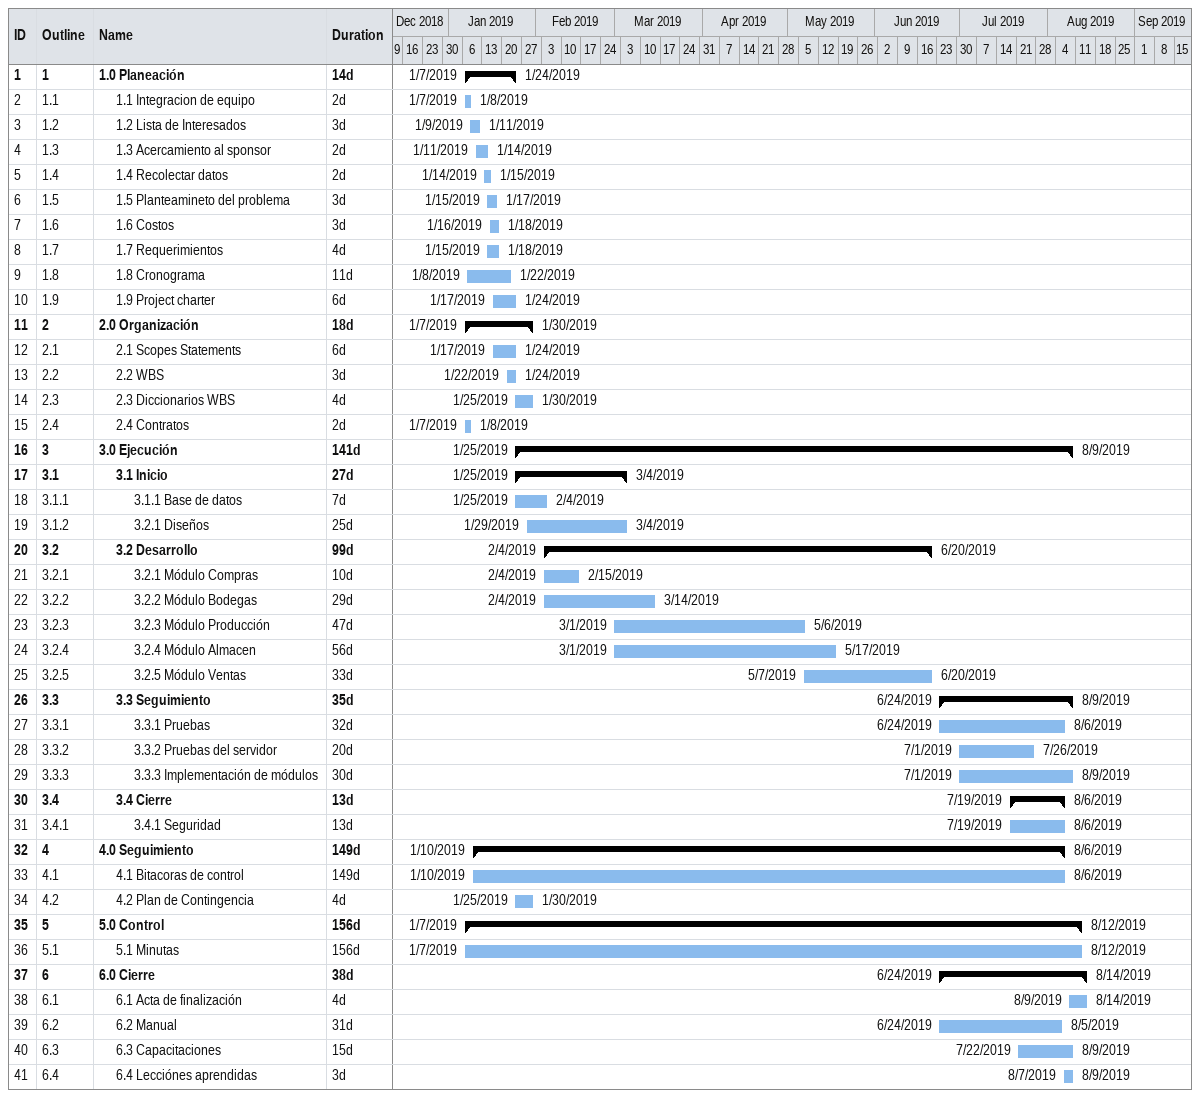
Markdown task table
| ID | WBS | Task | Duration | Start | Finish |
|---|---|---|---|---|---|
| 1 | 1 | **1.0 Planeación** | 14d | 2019-01-07 | 2019-01-24 |
| 2 | 1.1 | 1.1 Integracion de equipo | 2d | 2019-01-07 | 2019-01-08 |
| 3 | 1.2 | 1.2 Lista de Interesados | 3d | 2019-01-09 | 2019-01-11 |
| 4 | 1.3 | 1.3 Acercamiento al sponsor | 2d | 2019-01-11 | 2019-01-14 |
| 5 | 1.4 | 1.4 Recolectar datos | 2d | 2019-01-14 | 2019-01-15 |
| 6 | 1.5 | 1.5 Planteamineto del problema | 3d | 2019-01-15 | 2019-01-17 |
| 7 | 1.6 | 1.6 Costos | 3d | 2019-01-16 | 2019-01-18 |
| 8 | 1.7 | 1.7 Requerimientos | 4d | 2019-01-15 | 2019-01-18 |
| 9 | 1.8 | 1.8 Cronograma | 11d | 2019-01-08 | 2019-01-22 |
| 10 | 1.9 | 1.9 Project charter | 6d | 2019-01-17 | 2019-01-24 |
| 11 | 2 | **2.0 Organización** | 18d | 2019-01-07 | 2019-01-30 |
| 12 | 2.1 | 2.1 Scopes Statements | 6d | 2019-01-17 | 2019-01-24 |
| 13 | 2.2 | 2.2 WBS | 3d | 2019-01-22 | 2019-01-24 |
| 14 | 2.3 | 2.3 Diccionarios WBS | 4d | 2019-01-25 | 2019-01-30 |
| 15 | 2.4 | 2.4 Contratos | 2d | 2019-01-07 | 2019-01-08 |
| 16 | 3 | **3.0 Ejecución** | 141d | 2019-01-25 | 2019-08-09 |
| 17 | 3.1 | **3.1 Inicio** | 27d | 2019-01-25 | 2019-03-04 |
| 18 | 3.1.1 | 3.1.1 Base de datos | 7d | 2019-01-25 | 2019-02-04 |
| 19 | 3.1.2 | 3.2.1 Diseños | 25d | 2019-01-29 | 2019-03-04 |
| 20 | 3.2 | **3.2 Desarrollo** | 99d | 2019-02-04 | 2019-06-20 |
| 21 | 3.2.1 | 3.2.1 Módulo Compras | 10d | 2019-02-04 | 2019-02-15 |
| 22 | 3.2.2 | 3.2.2 Módulo Bodegas | 29d | 2019-02-04 | 2019-03-14 |
| 23 | 3.2.3 | 3.2.3 Módulo Producción | 47d | 2019-03-01 | 2019-05-06 |
| 24 | 3.2.4 | 3.2.4 Módulo Almacen | 56d | 2019-03-01 | 2019-05-17 |
| 25 | 3.2.5 | 3.2.5 Módulo Ventas | 33d | 2019-05-07 | 2019-06-20 |
| 26 | 3.3 | **3.3 Seguimiento** | 35d | 2019-06-24 | 2019-08-09 |
| 27 | 3.3.1 | 3.3.1 Pruebas | 32d | 2019-06-24 | 2019-08-06 |
| 28 | 3.3.2 | 3.3.2 Pruebas del servidor | 20d | 2019-07-01 | 2019-07-26 |
| 29 | 3.3.3 | 3.3.3 Implementación de módulos | 30d | 2019-07-01 | 2019-08-09 |
| 30 | 3.4 | **3.4 Cierre** | 13d | 2019-07-19 | 2019-08-06 |
| 31 | 3.4.1 | 3.4.1 Seguridad | 13d | 2019-07-19 | 2019-08-06 |
| 32 | 4 | **4.0 Seguimiento** | 149d | 2019-01-10 | 2019-08-06 |
| 33 | 4.1 | 4.1 Bitacoras de control | 149d | 2019-01-10 | 2019-08-06 |
| 34 | 4.2 | 4.2 Plan de Contingencia | 4d | 2019-01-25 | 2019-01-30 |
| 35 | 5 | **5.0 Control** | 156d | 2019-01-07 | 2019-08-12 |
| 36 | 5.1 | 5.1 Minutas | 156d | 2019-01-07 | 2019-08-12 |
| 37 | 6 | **6.0 Cierre** | 38d | 2019-06-24 | 2019-08-14 |
| 38 | 6.1 | 6.1 Acta de finalización | 4d | 2019-08-09 | 2019-08-14 |
| 39 | 6.2 | 6.2 Manual | 31d | 2019-06-24 | 2019-08-05 |
| 40 | 6.3 | 6.3 Capacitaciones | 15d | 2019-07-22 | 2019-08-09 |
| 41 | 6.4 | 6.4 Lecciónes aprendidas | 3d | 2019-08-07 | 2019-08-09 |
